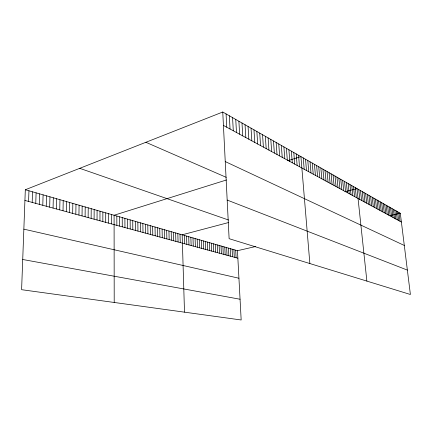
<?xml version="1.0" encoding="UTF-8"?>
<svg xmlns="http://www.w3.org/2000/svg" width="432" height="432" viewBox="0 0 432 432"><rect width="100%" height="100%" fill="white"/><g stroke="black" fill="none" stroke-linecap="round" stroke-linejoin="round"><path stroke-width="0.65" d="M108.524 223.117L108.535 213.656M105.694 222.35L105.716 212.846M99.949 220.795L99.997 211.199M102.838 221.573L102.87 212.026M97.038 220.001L97.097 210.368M94.095 219.202L94.165 209.525M91.125 218.398L91.211 208.678M85.099 216.761L85.207 206.95M88.128 217.588L88.225 207.819M82.037 215.935L82.161 206.075M78.948 215.093L79.083 205.195M75.827 214.25L75.978 204.298M69.487 212.528L69.671 202.489M72.673 213.392L72.841 203.396M66.274 211.658L66.469 201.566M63.023 210.773L63.229 200.637M59.735 209.882L59.962 199.697M56.419 208.985L56.657 198.747M53.066 208.073L53.32 197.791M46.251 206.226L46.543 195.842M49.675 207.155L49.95 196.819M42.79 205.286L43.097 194.854M39.296 204.336L39.62 193.855M35.759 203.38L36.099 192.839M32.184 202.408L32.546 191.819M28.571 201.431L28.949 190.787M25.321 189.745L21.6 289.688L241.169 319.982L237.465 250.7L25.321 189.745L222.755 112.018L400.302 213.278L410.4 294.494L229.117 238.691L222.755 112.018M226.476 179.966L114.086 215.249L114.205 302.465M287.815 160.709L300.915 156.595L309.863 263.547M228.755 222.485L182.158 234.808L184.502 312.163M344.876 191.781L356.989 188.579L366.876 281.097M237.465 250.7L255.744 246.499M390.344 215.568L400.302 213.278M22.723 259.486L240.062 299.241M23.852 229.149L238.939 278.24M24.921 200.437L237.865 258.206M79.726 168.329L228.539 220.007M227.178 200.065L407.365 270.092M145.87 142.285L226.26 177.341M225.245 161.573L404.303 245.457M223.43 125.42L401.387 222.032M398.947 212.506L400.032 221.297M397.575 211.723L398.666 220.552M396.193 210.935L397.283 219.802M394.799 210.141L395.89 219.046M393.395 209.342L394.481 218.284M391.975 208.526L393.061 217.512M390.539 207.711L391.624 216.734M389.092 206.885L390.177 215.946M387.634 206.053L388.719 215.152M386.154 205.211L387.239 214.353M384.669 204.363L385.754 213.543M383.162 203.504L384.248 212.728M381.645 202.64L382.73 211.901M380.117 201.766L381.197 211.07M378.567 200.885L379.647 210.233M377.006 199.994L378.086 209.38M375.43 199.093L376.504 208.526M373.837 198.185L374.911 207.657M372.227 197.267L373.302 206.782M370.602 196.339L371.677 205.902M368.96 195.404L370.035 205.011M367.303 194.459L368.372 204.109M365.629 193.504L366.698 203.197M363.933 192.537L365.002 202.279M362.227 191.565L363.29 201.35M360.499 190.577L361.562 200.41M358.754 189.583L359.818 199.465M355.261 187.591L356.319 197.564M353.516 186.597L354.575 196.619M351.751 185.593L352.809 195.658M349.969 184.572L351.022 194.692M348.17 183.546L349.218 193.709M346.351 182.509L347.398 192.721M344.509 181.462L345.557 191.722M342.652 180.403L343.694 190.712M340.778 179.329L341.815 189.691M338.877 178.249L339.914 188.66M336.96 177.152L337.991 187.618M335.021 176.051L336.053 186.565M333.067 174.933L334.087 185.495M331.085 173.804L332.105 184.421M329.081 172.66L330.102 183.33M327.056 171.504L328.072 182.228M325.01 170.338L326.02 181.116M322.942 169.16L323.946 179.993M320.852 167.967L321.851 178.853M318.735 166.757L319.734 177.703M316.597 165.537L317.59 176.537M314.431 164.306L315.419 175.36M312.244 163.058L313.227 174.172M310.03 161.795L311.008 172.967M307.789 160.515L308.761 171.747M305.527 159.224L306.493 170.516M303.232 157.918L304.193 169.268M298.571 155.255L299.516 166.725M296.195 153.905L297.135 165.434M293.792 152.534L294.727 164.128M291.362 151.146L292.291 162.805M288.9 149.742L289.823 161.465M286.411 148.322L287.323 160.11M283.889 146.885L284.796 158.733M281.335 145.427L282.236 157.345M278.753 143.959L279.644 155.936M276.14 142.463L277.02 154.516M273.488 140.951L274.363 153.068M270.805 139.423L271.669 151.61M268.088 137.873L268.947 150.131M265.34 136.307L266.182 148.63M262.553 134.714L263.385 147.112M259.729 133.105L260.555 145.573M256.867 131.474L257.683 144.018M253.973 129.821L254.777 142.436M251.035 128.147L251.829 140.837M248.06 126.452L248.843 139.217M245.047 124.729L245.813 137.57M241.99 122.99L242.746 135.907M238.891 121.225L239.636 134.217M235.753 119.432L236.482 132.505M232.573 117.617L233.291 130.772M229.343 115.776L230.045 129.011M235.694 250.193L236.093 257.726M233.912 249.68L234.306 257.24M226.071 113.913L226.762 127.229M232.114 249.161L232.502 256.748M230.299 248.643L230.688 256.257M228.474 248.119L228.857 255.76M226.638 247.59L227.011 255.258M224.78 247.055L225.153 254.756M222.912 246.521L223.279 254.248M221.027 245.975L221.389 253.735M219.127 245.43L219.483 253.217M217.215 244.879L217.566 252.698M215.282 244.328L215.633 252.175M213.338 243.767L213.683 251.645M211.378 243.205L211.712 251.111M209.401 242.638L209.731 250.571M207.409 242.066L207.733 250.031M205.4 241.488L205.718 249.485M203.375 240.905L203.688 248.935M201.328 240.316L201.641 248.378M199.271 239.728L199.573 247.817M197.192 239.128L197.489 247.25M195.097 238.529L195.388 246.683M192.985 237.919L193.271 246.105M190.858 237.308L191.138 245.527M188.708 236.693L188.984 244.944M186.543 236.072L186.813 244.355M184.361 235.44L184.621 243.761M179.998 234.187L180.247 242.573M177.827 233.566L178.065 241.985M175.63 232.934L175.867 241.385M173.421 232.297L173.648 240.786M171.191 231.66L171.407 240.176M168.939 231.012L169.15 239.566M166.671 230.359L166.876 238.945M164.381 229.7L164.581 238.324M162.076 229.041L162.265 237.697M159.748 228.371L159.926 237.06M157.399 227.696L157.572 236.423M155.029 227.016L155.196 235.78M152.642 226.33L152.798 235.127M150.228 225.634L150.379 234.473M147.798 224.937L147.938 233.809M145.341 224.23L145.476 233.14M142.868 223.517L142.987 232.465M140.368 222.804L140.481 231.79M137.846 222.075L137.948 231.098M135.302 221.346L135.4 230.407M132.737 220.606L132.818 229.711M130.145 219.866L130.221 229.003M127.532 219.11L127.597 228.29M124.891 218.354L124.945 227.572M122.229 217.588L122.272 226.849M119.54 216.815L119.572 226.114M116.829 216.038L116.851 225.374M111.321 214.456L111.326 223.879"/></g></svg>
